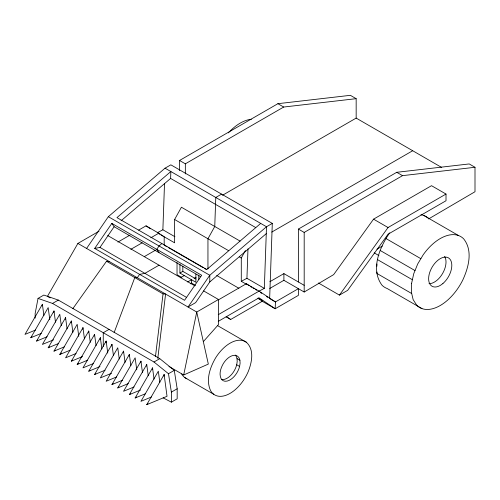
<?xml version="1.0" encoding="UTF-8"?>
<svg xmlns="http://www.w3.org/2000/svg" width="500" height="500" viewBox="0 0 500 500"><rect width="100%" height="100%" fill="white"/><g stroke="black" fill="none" stroke-linecap="round" stroke-linejoin="round"><path stroke-width="0.75" d="M157.231 232.775L162.875 229.781L164.513 183.562M121.075 220.787L170.606 178.431L170.85 171.531L116.95 217.625L206.806 269.5L260.706 223.406M245.444 250.494L241.287 258L241.287 281.3L246.938 278.312L247.975 248.825M258.675 291.344L264.325 288.356L266.506 226.756L272.3 223.406L170.85 164.838L165.056 168.181L108.331 216.688L86.594 248.444M269.644 298.575L272.3 223.406M155.45 356.656L163.044 293.888L106.519 261.256L72.812 308.694M157.794 358.363L165.581 294.044L163.044 293.888M221.637 379.481A14.206 8.2 -60 0 0 236.706 364.769L237.2 361.512L237.013 358.6A14.206 8.2 -60 0 0 235.238 355.037M239.913 360.275A14.206 8.2 -60 0 0 223.406 363.45C220.806 367.919 218.762 373.656 221.088 378.656A14.206 8.2 -60 0 0 230.787 379.438A14.206 8.2 -60 0 0 239.6 366.444L240.1 363.188L239.906 360.206L237.013 358.6M42.15 305.806L42.394 304.269L25 334.394L35.494 330.062M53.744 312.5L53.987 310.963L36.594 341.087L47.088 336.756M65.338 319.194L65.581 317.656L48.188 347.781L58.681 343.45M71.137 322.537L71.375 321.006L53.987 351.125L64.481 346.8M82.731 329.231L82.969 327.7L65.581 357.819L76.075 353.494M88.525 332.581L88.769 331.044L71.375 361.169L82.569 356.55M94.325 335.925L94.562 334.394L77.175 364.513L87.669 360.188M100.119 339.275L100.363 337.738L82.969 367.863L93.469 363.531M105.919 342.619L106.163 341.087L88.769 371.206L99.963 366.594M111.713 345.969L111.956 344.431L94.562 374.556L105.062 370.225M123.306 352.663L123.55 351.125L106.163 381.25L116.656 376.919M129.106 356.006L129.35 354.475L111.956 384.594L122.45 380.269M140.7 362.7L140.944 361.169L123.55 391.287L134.044 386.962M146.5 366.05L146.738 364.513L129.35 394.637L140.544 390.019M152.294 369.394L152.537 367.863L135.144 397.981L145.638 393.656M163.888 376.087L164.131 374.556L146.738 404.675L167.031 396.312L164.131 374.556M163.156 397.863L171.375 402.169L177.175 398.819L177.175 388.781L174.275 370.369L159.781 358.656L58.331 300.087L43.837 295.062L38.044 298.412L35.144 313.475L35.144 318.106M168.981 366.475L183.694 374.975L196.737 312.038L218.481 299.488L218.481 324.588L203.469 341.469M114.131 332.594L134.781 277.575L137.319 277.731L139.619 274.369L144.894 273.356L159.056 265.181M161.025 234.963L174.619 242.812L174.619 219.506L181.419 207.225L240.087 241.1M98.981 231.256L77.9 243.425L47.462 296.319L50.138 297.863M41.294 333.413L30.8 337.738L48.188 307.619L49.787 319.619M70.275 350.144L59.781 354.475L77.175 324.35L78.775 336.356M128.25 383.612L117.756 387.944L135.144 357.819L136.744 369.825M94.694 248.431L111.831 223.4L201.681 275.275L184.55 300.306L94.694 248.431L99.969 247.419L186.469 297.356M99.969 247.419L114.131 226.725L111.831 223.4M266.262 233.656L209.781 281.95L195.619 302.644L188.044 307.013L209.781 275.256L266.506 226.756L165.056 168.181M318.463 283L339.425 295.106L347.663 290.35L388.044 234.219L446.012 200.75L446.012 194.056L431.519 185.688L373.55 219.156L333.65 274.625L304.188 292.019L283.894 280.306L269.725 288.488M339.425 295.106L388.044 227.525L446.012 194.056M161.875 243.562L159.056 245.975L156.756 249.338L159.056 252.669M30.8 337.738L32.006 336.763M36.594 341.087L37.8 340.112M48.188 347.781L49.394 346.806M53.987 351.125L55.194 350.15M59.781 354.475L61.594 353.006M71.375 361.169L72.588 360.194M77.175 364.513L78.381 363.537M88.769 371.206L89.975 370.231M94.562 374.556L95.775 373.581M111.956 384.594L113.162 383.619M117.756 387.944L118.963 386.969M129.35 394.637L130.556 393.663M135.144 397.981L136.35 397.006M146.738 404.675L147.944 403.7M376.944 249.206L382.319 246.056M428.656 218.894L475 191.731L475 167.281L469.2 163.938L396.737 172.3L298.387 229.081L298.387 281.981M179.55 170.588L179.55 160.475L277.9 103.688L350.363 95.325L356.163 98.669L356.163 118.094L222.481 195.275M179.55 160.475L185.344 163.819L283.694 107.037L356.163 98.669M117.919 242.075L129.963 235.119M138.656 230.1L146.012 225.85L158.769 233.219L164.188 236.788L164.188 245.15M221.575 194.125L215.781 197.469L214.756 226.475L207.95 238.756L207.95 268.875M130.869 249.325L142.162 242.806M150.8 237.819L158.769 233.219M38.044 298.412L52.538 303.431L58.331 300.087M144.362 256.6L155.594 250.113M179.925 264.119L179.925 273.044L182.825 271.369L196.112 279.044M180.413 277.787L184.275 275.556M271.756 232.094L412.681 150.731M187.656 281.969L191.519 279.738L191.519 283.087L195.475 285.369M194.075 278.431L196.062 277.288M109.056 329.369L103.263 332.719L103.263 346.488M190.231 283.831L191.519 283.087M298.387 229.081L304.188 232.431L402.537 175.65L475 167.281M218.406 299.862L246.306 283.756L259.056 291.119L275.444 301.925L275.2 308.756L261.675 300.944M269.869 281.712L283.894 273.612L304.188 285.325M218.256 314.675L259.056 291.119M218.256 321.369L259.056 297.812L275.2 308.756L298.387 295.369L298.387 288.675L275.444 301.925L270.287 298.95M52.538 303.431L153.988 362.006L159.781 358.656M226.188 316.881L230.694 319.481L262.581 301.075L258.081 298.025M153.988 362.006L168.481 373.719L174.275 370.369M171.375 402.169L171.375 392.125L177.175 388.781M183.694 374.975L208.331 364.094L196.737 312.038L77.9 243.425M53.587 339.819L42.394 344.431L59.781 314.312L61.281 325.562M111.556 373.288L100.363 377.9L117.756 347.781L119.25 359.031M151.438 397L140.944 401.331L158.331 371.206L159.831 382.463M106.519 261.256L109.056 261.413M356.163 118.094L441.613 167.431M277.9 103.688L283.694 107.037M396.737 172.3L402.537 175.65M423.694 215.438L458.475 235.519M373.55 219.156L388.044 227.525M386.081 238.606L420.869 258.688M380.231 250.5L415.012 270.581M374.2 252.869L378.913 255.588M377.606 259.669L412.394 279.75M411.706 293.538L376.925 273.456L376.925 272M421.962 308.594L387.175 288.512A40.994 23.669 -60 0 1 381.975 285.175C370.619 269.844 379.106 248.906 388.413 234.706A40.994 23.669 -60 0 1 389.75 232.881M170.606 178.431L255.769 227.6M174.619 219.506L228.619 250.688M239.288 256.844L241.287 258M162.875 229.781L174.919 236.731M246.938 278.312L264.325 288.356M158.494 233.5L159.756 234.231M241.287 281.3L247.156 284.694M252.987 288.056L254.25 288.788M255.519 289.519L256.781 290.25M258.069 298.469L262.581 301.075M164.856 245.544L166.881 246.706M168.225 247.488L203.238 267.7M204.587 268.481L206.606 269.644M216.706 275.475L238.925 288.306M108.331 216.688L209.781 275.256L209.781 281.95M114.131 226.725L200.631 276.669M179.925 273.044L195.869 282.25L195.869 274.069M181.637 277.381L177.031 274.719L177.031 262.55M107.737 235.55L194.844 285.837M203.625 290.906L218.481 299.488M217.35 325.5L246.337 342.231C254.606 349.744 251.856 362.469 248.212 371.637A30.744 17.75 -60 0 1 210.631 390.731C205.6 379.919 210.019 367.5 215.65 357.825A30.744 17.75 -60 0 1 246.337 342.231M236.706 364.769L239.6 366.444M184.825 377.594L213.806 394.325M260.481 292.531L261.688 293.331M266.562 296.544L267.794 297.356M246.306 283.756L249.312 285.738M250.519 286.531L251.719 287.325M146.012 225.85L150.425 228.762M226.194 316.431L230.694 319.481M168.481 373.719L171.375 392.125M152.537 367.863L154.037 379.113M146.738 364.513L148.238 375.769M140.944 361.169L142.444 372.419M129.35 354.475L130.85 365.725M123.55 351.125L125.05 362.381M111.956 344.431L113.456 355.688M106.163 341.087L107.756 353.088M100.363 337.738L101.862 348.994M94.562 334.394L96.062 345.644M88.769 331.044L90.269 342.3M82.969 327.7L84.469 338.95M71.375 321.006L72.875 332.256M65.581 317.656L67.081 328.913M53.987 310.963L55.487 322.219M42.394 304.269L43.888 315.525M376.925 264.006L376.925 266.181M304.188 232.431L304.188 292.019M283.894 273.612L283.894 280.306M198.769 275.1L198.769 279.662M185.344 163.819L185.344 173.931M182.825 266.163L182.825 271.369M420.956 214.744A40.994 23.669 -60 0 1 428.894 218.775M186.844 378.731A30.744 17.75 -60 0 1 181.644 374M444.606 256.438A16.394 9.469 -60 0 1 442.675 273.35A16.394 9.469 -60 0 1 429.019 283.675M228.356 132.894A40.994 23.669 -60 0 1 251.337 119.256M411.594 283.325L411.388 292.175L413.15 299.656L416.756 305.256A40.994 23.669 -60 0 0 462.731 280.138C468.519 267.581 473.175 250.806 463.681 238.856A40.994 23.669 -60 0 0 423.2 254.788L417.706 263.969L413.744 273.7L411.594 283.325M442.925 283.506A16.394 9.469 -60 0 0 448.625 257.981A16.394 9.469 -60 0 0 429.1 274.675A16.394 9.469 -60 0 0 442.925 283.506"/></g></svg>
